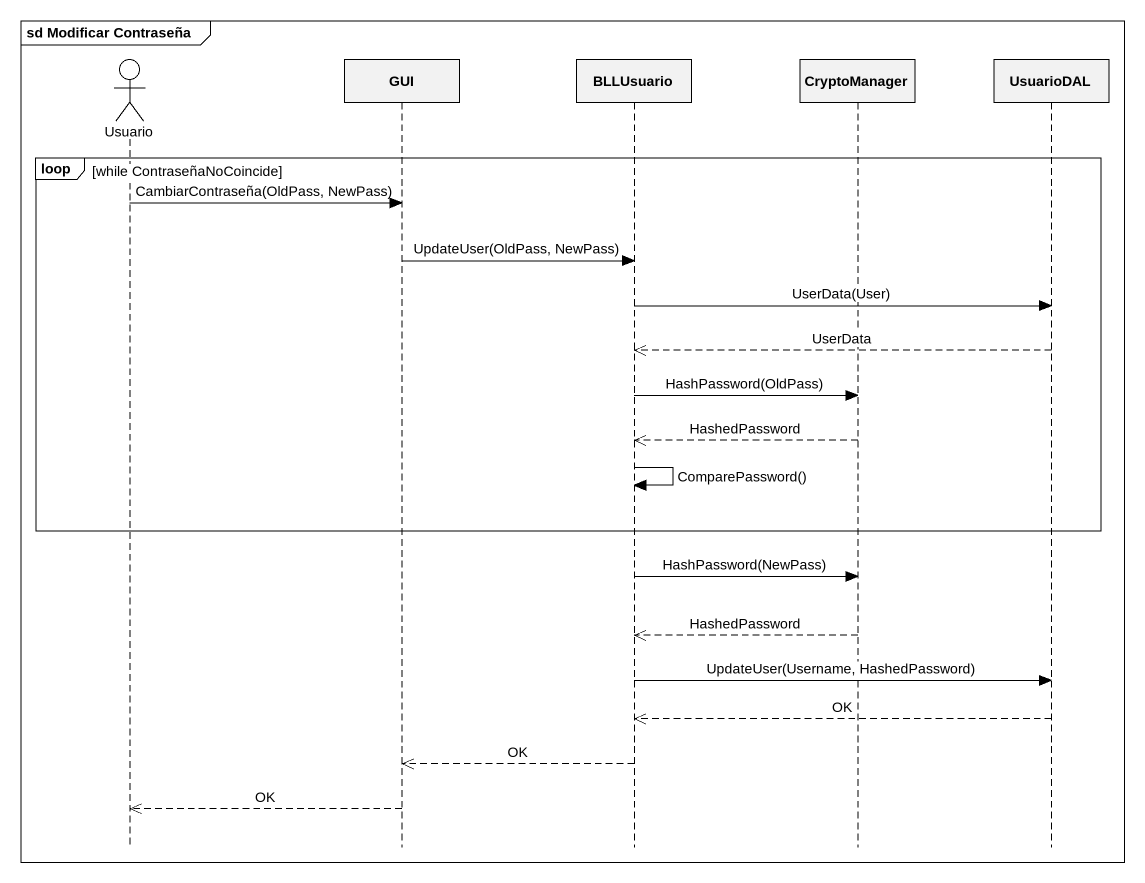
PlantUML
@startuml
mainframe sd Modificar Contraseña
hide footbox
actor Usuario
participant GUI
participant BLLUsuario
participant CryptoManager
participant UsuarioDAL

loop while ContraseñaNoCoincide
  Usuario -> GUI : CambiarContraseña(OldPass, NewPass)
  GUI -> BLLUsuario : UpdateUser(OldPass, NewPass)
  BLLUsuario -> UsuarioDAL : UserData(User)
  UsuarioDAL -->> BLLUsuario : UserData
  BLLUsuario -> CryptoManager : HashPassword(OldPass)
  CryptoManager -->> BLLUsuario : HashedPassword
  BLLUsuario -> BLLUsuario : ComparePassword()
end
BLLUsuario -> CryptoManager : HashPassword(NewPass)
CryptoManager -->> BLLUsuario : HashedPassword
BLLUsuario -> UsuarioDAL : UpdateUser(Username, HashedPassword)
UsuarioDAL -->> BLLUsuario : OK
BLLUsuario -->> GUI : OK
GUI -->> Usuario : OK
@enduml
